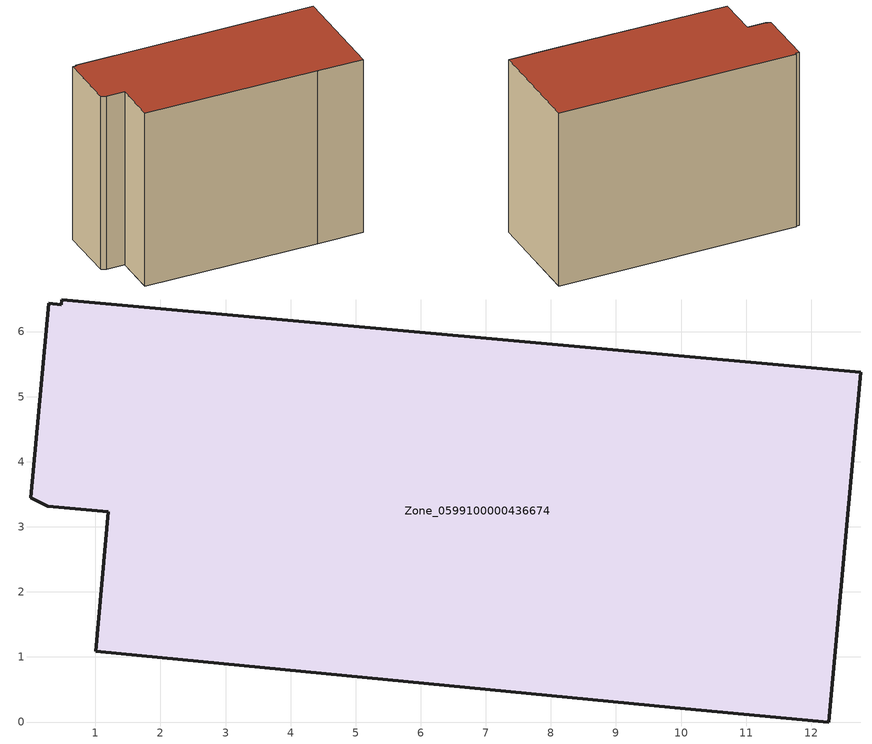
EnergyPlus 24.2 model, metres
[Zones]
Zone_0599100000436674
 floor ground (C_G): 1.01,1.09 1.2,3.23 0.27,3.31 0.01,3.45 0.28,6.43 0.48,6.41 0.48,6.49 12.76,5.38 12.27,0 9.9,0.22 z0
 wall outside (C_F): 0.48,6.41 0.28,6.43 0.01,3.45 0.27,3.31 1.2,3.23 1.01,1.09 9.9,0.22 12.27,0 12.76,5.38 0.48,6.49 0.48,6.41 z0:9.42
 roof outside (C_R): 0.27,3.31 1.2,3.23 1.01,1.09 9.9,0.22 12.27,0 12.76,5.38 0.48,6.49 0.48,6.41 0.28,6.43 0.01,3.45 z9.42
[BUILDING]
Pand.0599100000436674: North Axis=0; Terrain=City; Loads Convergence Tolerance Value=0.04; Temperature Convergence Tolerance Value=0.4; Solar Distribution=FullExterior; Maximum Number of Warmup Days=25; Minimum Number of Warmup Days=1
[Site:Location]
Rotterdam.The.Hague.AP_ZH_NLD Design_Conditions: Latitude=51.96; Longitude=4.45; Time Zone=1; Elevation=-4.5
[SITE:GROUNDTEMPERATURE:BUILDINGSURFACE]
18, 18, 18, 18, 18, 18, 18, 18, 18, 18, 18, 18
[MATERIAL] Thermal Absorptance=0.9; Solar Absorptance=0.7; Visible Absorptance=0.7
Name | Roughness | Thickness | Conductivity | Density | Specific Heat
G.TI.2006-2014 | MediumSmooth | 0.15 | 0.06 | 540 | 1210
F.TI.2006-2014 | Rough | 0.3 | 0.12 | 1920 | 840
R.TI.2006-2014 | MediumRough | 0.2 | 0.08 | 1500 | 1000
[CONSTRUCTION]
C_G: G.TI.2006-2014
C_F: F.TI.2006-2014
C_R: R.TI.2006-2014
[ZONE]
Zone_0599100000436674: Type=1; Multiplier=1; Ceiling Height=Autocalculate; Volume=Autocalculate; Floor Area=autocalculate; Part of Total Floor Area=Yes
[ZONEINFILTRATION:DESIGNFLOWRATE]
Infil_Zone_0599100000436674: Zone or ZoneList or Space or SpaceList=Zone_0599100000436674; Schedule=AlwaysOn; Design Flow Rate Calculation Method=Flow/Area; Flow Rate per Floor Area=0.0015; Constant Term Coefficient=1; Temperature Term Coefficient=0; Velocity Term Coefficient=0; Velocity Squared Term Coefficient=0
[HVACTEMPLATE:ZONE:IDEALLOADSAIRSYSTEM]
Zone_0599100000436674: Maximum Heating Supply Air Temperature=50; Minimum Cooling Supply Air Temperature=13; Maximum Heating Supply Air Humidity Ratio=0.0156; Minimum Cooling Supply Air Humidity Ratio=0.0077; Heating Limit=NoLimit; Cooling Limit=NoLimit; Dehumidification Control Type=ConstantSensibleHeatRatio; Cooling Sensible Heat Ratio=0.7; Dehumidification Setpoint=60; Humidification Control Type=None; Humidification Setpoint=30; Outdoor Air Method=None; Outdoor Air Flow Rate per Person=0.00944; Outdoor Air Flow Rate per Zone Floor Area=0; Outdoor Air Flow Rate per Zone=0; Demand Controlled Ventilation Type=None; Outdoor Air Economizer Type=NoEconomizer; Heat Recovery Type=None; Sensible Heat Recovery Effectiveness=0.7; Latent Heat Recovery Effectiveness=0.65
[ZONECONTROL:THERMOSTAT]
ThermostatControl_Zone_0599100000436674: Zone or ZoneList=Zone_0599100000436674; Control Type Schedule=DualSetpointControlType; Control 1=Thermostat_Zone_0599100000436674; Temperature Difference Between Cutout And Setpoint=0
[THERMOSTATSETPOINT:DUALSETPOINT]
Thermostat_Zone_0599100000436674: Heating Setpoint Temperature Schedule=HeatingSetpoint_Zone_0599100000436674; Cooling Setpoint Temperature Schedule=CoolingSetpoint_Zone_0599100000436674
[SCHEDULE:COMPACT]
HeatingSetpoint_Zone_0599100000436674: Through: 12/31, For: AllDays, Until: 24:00, 21
CoolingSetpoint_Zone_0599100000436674: Through: 12/31, For: AllDays, Until: 24:00, 24
DualSetpointControlType: Through: 12/31, For: AllDays, Until: 24:00, 4
AlwaysOn: Through: 12/31, For: AllDays, Until: 24:00, 1
